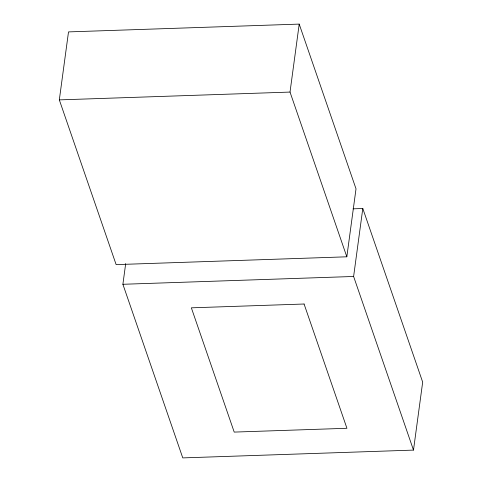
<?xml version="1.0" encoding="UTF-8"?>
<svg xmlns="http://www.w3.org/2000/svg" width="482" height="482" viewBox="0 0 482 482"><rect width="100%" height="100%" fill="white"/><g stroke="black" fill="none" stroke-linecap="round" stroke-linejoin="round"><path stroke-width="0.72" d="M59.322 99.882L68.51 31.902L299.208 24.1L356.017 188.83L346.829 256.804L116.132 264.612L59.322 99.882L290.019 92.074L346.829 256.804M353.035 208.833L362.801 208.501L422.678 382.118L413.49 450.098L182.768 457.9L122.892 284.284L125.688 263.594M290.019 92.074L299.208 24.1M413.49 450.098L353.613 276.475L362.801 208.501M122.892 284.284L353.613 276.475M304.076 304.015L191.354 307.829L234.21 432.095L346.938 428.281L304.076 304.015"/></g></svg>
